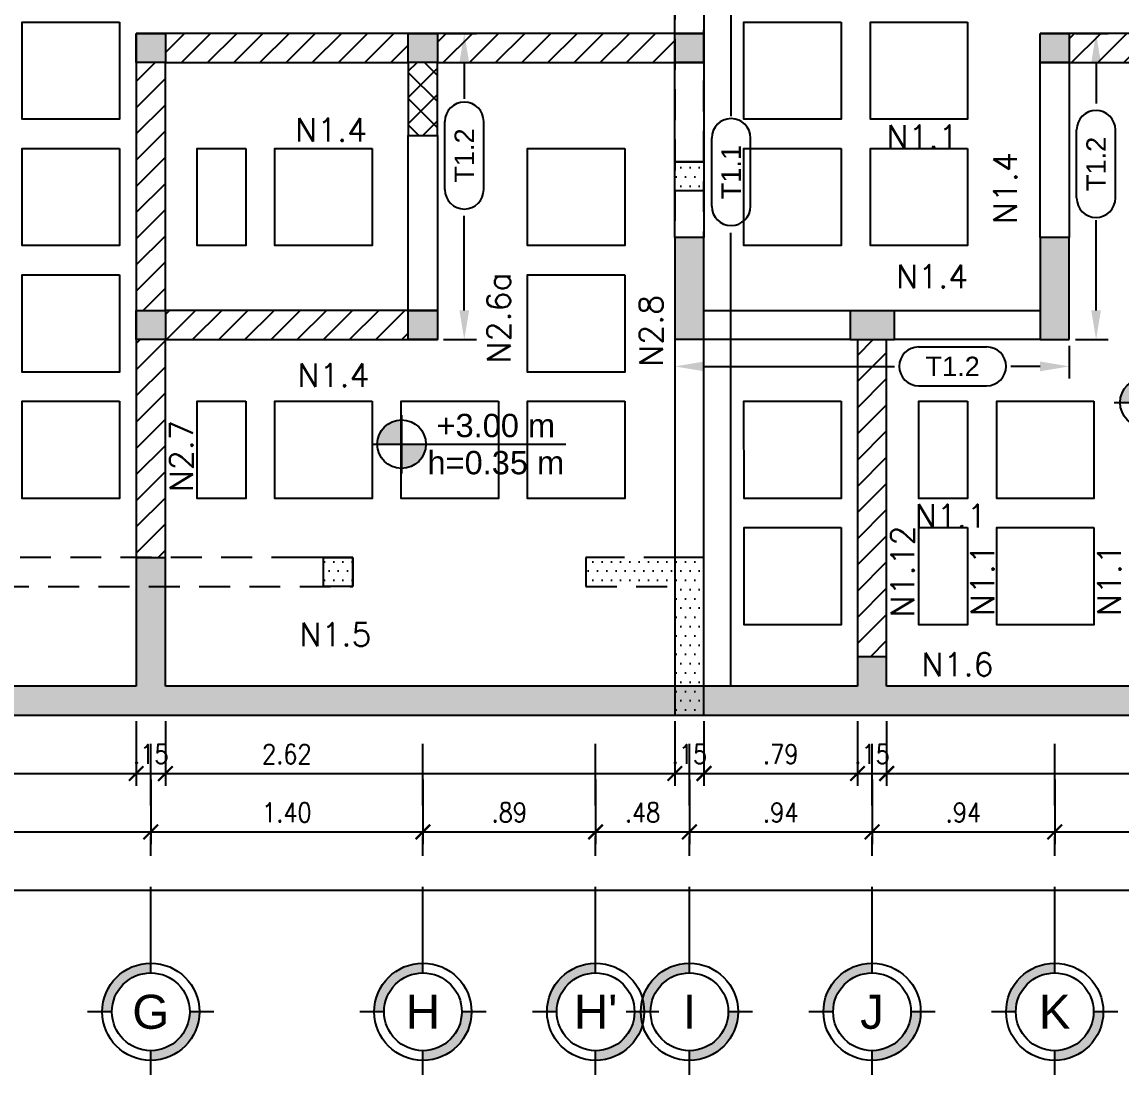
# Model space of a CAD drawing. Header units: millimetres. Extents: x -5.9 to 53.8, y -5.5 to 13.4.
# Drawn here: x 11.76 to 17.41, y -1.93 to 3.49 of the extents above; entities that cross this region are included whole.
import ezdxf
from ezdxf.enums import TextEntityAlignment as Align

# ---------------------------------------------------------------- set-up
doc = ezdxf.new("R2010")
doc.units = ezdxf.units.MM
doc.header["$LTSCALE"] = 0.05
doc.linetypes.add('DASHDOT2', pattern=[12.7, 6.35, -3.175, 0, -3.175])
doc.linetypes.add('HIDDEN2', pattern=[4.7625, 3.175, -1.5875])
for name, color, linetype in [('ACOTADO', 2, 'Continuous'), ('EJES', 1, 'DASHDOT2'), ('PLANTA ALTA$0$CONT_CORTE', 2, 'HIDDEN2'), ('PLANTA ALTA$0$PRETIL', 2, 'HIDDEN2'), ('PLANTA BAJA$0$ACHURADO', 1, 'Continuous'), ('PLANTA BAJA$0$CANT_VIS', 3, 'Continuous'), ('PLANTA BAJA$0$CONT_CORTE', 4, 'Continuous'), ('PLANTA BAJA$0$LOSA', 254, 'Continuous'), ('TXT_IND', 2, 'Continuous')]:
    doc.layers.add(name, color=color, linetype=linetype)
doc.styles.add('ACOTAMIENTOS', font='romans.shx', dxfattribs={"width": 0.85})
doc.styles.add('ARIAL', font='arial.ttf')
doc.styles.get("Standard").update_dxf_attribs({"font": 'romans.shx'})
doc.dimstyles.new('ACOTA_50', dxfattribs={"dimscale": 0.05, "dimtxt": 2, "dimasz": 1.5, "dimexe": 1.25, "dimexo": 0.625, "dimgap": 1, "dimtad": 1, "dimzin": 4, "dimdsep": 46, "dimtxsty": 'ACOTAMIENTOS', "dimblk1": 'ARCHTICK', "dimblk2": 'ARCHTICK', "dimsah": 1, "dimcen": 1.5, "dimclrd": 1, "dimclre": 1, "dimclrt": 256, "dimadec": 0, "dimazin": 0, "dimtfac": 1, "dimtofl": 0, "dimtmove": 2, "dimatfit": 3, "dimfxl": 0, "dimtolj": 1, "dimtzin": 0, "dimarcsym": 0})

# ---------------------------------------------------------------- blocks, each defined once
blk = doc.blocks.new('EJE')
at = {"layer": 'EJES', "linetype": 'Continuous'}
for points in [[(-0.25, 0), (-0.2, 0, -0.414214), (0, 0.2), (0, 0.25, 0.414214)], [(0.25, 0), (0.2, 0, -0.414214), (0, -0.2), (0, -0.25, 0.414214)]]:
    blk.add_hatch(color=256, dxfattribs=at).paths.add_polyline_path(points)
at = {"layer": 'EJES', "color": 1, "linetype": 'Continuous'}
for p, q in [((0, 0.2), (0, 0.325)), ((-0.2, 0), (-0.325, 0)), ((0.325, 0), (0.2, 0)), ((0, -0.325), (0, -0.2))]:
    blk.add_line(p, q, dxfattribs=at)
at = {"layer": 'EJES', "color": 3, "linetype": 'Continuous'}
for radius in [0.25, 0.2]:
    blk.add_circle((0, 0), radius, dxfattribs=at)
at = {"layer": 'EJES', "color": 4, "linetype": 'Continuous', "style": 'ARIAL'}
blk.add_attdef('EJE', text='', height=0.175, dxfattribs=at).set_placement((0, 0), align=Align.MIDDLE_CENTER)
blk = doc.blocks.new('_ARCHTICK')
at = {"color": 0, "linetype": 'ByBlock', "const_width": 0.15}
blk.add_lwpolyline([(-0.5, -0.5), (0.5, 0.5)], dxfattribs=at)
blk = doc.blocks.new('*D104')
at = {"layer": 'ACOTADO', "color": 1, "lineweight": -2}
for p, q in [((0.0425, -0.1062), (0.0425, -0.4375)), ((12.3429, -0.1063), (12.3429, -0.4375)), ((0.0425, -0.375), (12.3429, -0.375))]:
    blk.add_line(p, q, dxfattribs=at)
at = {"layer": 'DEFPOINTS', "color": 0}
for p in [(0.0425, -0.075), (12.3429, -0.075), (12.3429, -0.375)]:
    blk.add_point(p, dxfattribs=at)
at = {"layer": 'ACOTADO', "color": 1, "lineweight": -2, "xscale": 0.07500000000000001, "yscale": 0.07500000000000001, "zscale": 0.07500000000000001, "rotation": 180}
blk.add_blockref('_ARCHTICK', (0.0425, -0.375), dxfattribs=at)
at = {"layer": 'ACOTADO', "color": 1, "lineweight": -2, "xscale": 0.07500000000000001, "yscale": 0.07500000000000001, "zscale": 0.07500000000000001}
blk.add_blockref('_ARCHTICK', (12.3429, -0.375), dxfattribs=at)
at = {"layer": 'ACOTADO', "insert": (9.078, -0.275), "char_height": 0.1, "attachment_point": 5, "style": 'ACOTAMIENTOS'}
blk.add_mtext('\\A1;12.30', dxfattribs=at)
blk = doc.blocks.new('*D105')
at = {"layer": 'ACOTADO', "color": 1, "lineweight": -2}
for p, q in [((12.3429, -0.1063), (12.3429, -0.4375)), ((12.4929, -0.1062), (12.4929, -0.4375)), ((12.3429, -0.375), (12.4929, -0.375))]:
    blk.add_line(p, q, dxfattribs=at)
at = {"layer": 'DEFPOINTS', "color": 0}
for p in [(12.3429, -0.075), (12.4929, -0.075), (12.4929, -0.375)]:
    blk.add_point(p, dxfattribs=at)
at = {"layer": 'ACOTADO', "color": 1, "lineweight": -2, "xscale": 0.07500000000000001, "yscale": 0.07500000000000001, "zscale": 0.07500000000000001, "rotation": 180}
blk.add_blockref('_ARCHTICK', (12.3429, -0.375), dxfattribs=at)
at = {"layer": 'ACOTADO', "color": 1, "lineweight": -2, "xscale": 0.07500000000000001, "yscale": 0.07500000000000001, "zscale": 0.07500000000000001}
blk.add_blockref('_ARCHTICK', (12.4929, -0.375), dxfattribs=at)
at = {"layer": 'ACOTADO', "insert": (12.4179, -0.275), "char_height": 0.1, "attachment_point": 5, "style": 'ACOTAMIENTOS'}
blk.add_mtext('\\A1;.15', dxfattribs=at)
blk = doc.blocks.new('*D106')
at = {"layer": 'ACOTADO', "color": 1, "lineweight": -2}
for p, q in [((12.4929, -0.1062), (12.4929, -0.4375)), ((15.1141, -0.1062), (15.1141, -0.4375)), ((12.4929, -0.375), (15.1141, -0.375))]:
    blk.add_line(p, q, dxfattribs=at)
at = {"layer": 'DEFPOINTS', "color": 0}
for p in [(12.4929, -0.075), (15.1141, -0.075), (15.1141, -0.375)]:
    blk.add_point(p, dxfattribs=at)
at = {"layer": 'ACOTADO', "color": 1, "lineweight": -2, "xscale": 0.07500000000000001, "yscale": 0.07500000000000001, "zscale": 0.07500000000000001, "rotation": 180}
blk.add_blockref('_ARCHTICK', (12.4929, -0.375), dxfattribs=at)
at = {"layer": 'ACOTADO', "color": 1, "lineweight": -2, "xscale": 0.07500000000000001, "yscale": 0.07500000000000001, "zscale": 0.07500000000000001}
blk.add_blockref('_ARCHTICK', (15.1141, -0.375), dxfattribs=at)
at = {"layer": 'ACOTADO', "insert": (13.1179, -0.275), "char_height": 0.1, "attachment_point": 5, "style": 'ACOTAMIENTOS'}
blk.add_mtext('\\A1;2.62', dxfattribs=at)
blk = doc.blocks.new('*D107')
at = {"layer": 'ACOTADO', "color": 1, "lineweight": -2}
for p, q in [((15.1141, -0.1062), (15.1141, -0.4375)), ((15.2641, -0.1062), (15.2641, -0.4375)), ((15.1141, -0.375), (15.2641, -0.375))]:
    blk.add_line(p, q, dxfattribs=at)
at = {"layer": 'DEFPOINTS', "color": 0}
for p in [(15.1141, -0.075), (15.2641, -0.075), (15.2641, -0.375)]:
    blk.add_point(p, dxfattribs=at)
at = {"layer": 'ACOTADO', "color": 1, "lineweight": -2, "xscale": 0.07500000000000001, "yscale": 0.07500000000000001, "zscale": 0.07500000000000001, "rotation": 180}
blk.add_blockref('_ARCHTICK', (15.1141, -0.375), dxfattribs=at)
at = {"layer": 'ACOTADO', "color": 1, "lineweight": -2, "xscale": 0.07500000000000001, "yscale": 0.07500000000000001, "zscale": 0.07500000000000001}
blk.add_blockref('_ARCHTICK', (15.2641, -0.375), dxfattribs=at)
at = {"layer": 'ACOTADO', "insert": (15.1891, -0.275), "char_height": 0.1, "attachment_point": 5, "style": 'ACOTAMIENTOS'}
blk.add_mtext('\\A1;.15', dxfattribs=at)
blk = doc.blocks.new('*D108')
at = {"layer": 'ACOTADO', "color": 1, "lineweight": -2}
for p, q in [((15.2641, -0.1062), (15.2641, -0.4375)), ((16.0538, -0.1063), (16.0538, -0.4375)), ((15.2641, -0.375), (16.0538, -0.375))]:
    blk.add_line(p, q, dxfattribs=at)
at = {"layer": 'DEFPOINTS', "color": 0}
for p in [(15.2641, -0.075), (16.0538, -0.075), (16.0538, -0.375)]:
    blk.add_point(p, dxfattribs=at)
at = {"layer": 'ACOTADO', "color": 1, "lineweight": -2, "xscale": 0.07500000000000001, "yscale": 0.07500000000000001, "zscale": 0.07500000000000001, "rotation": 180}
blk.add_blockref('_ARCHTICK', (15.2641, -0.375), dxfattribs=at)
at = {"layer": 'ACOTADO', "color": 1, "lineweight": -2, "xscale": 0.07500000000000001, "yscale": 0.07500000000000001, "zscale": 0.07500000000000001}
blk.add_blockref('_ARCHTICK', (16.0538, -0.375), dxfattribs=at)
at = {"layer": 'ACOTADO', "insert": (15.6589, -0.275), "char_height": 0.1, "attachment_point": 5, "style": 'ACOTAMIENTOS'}
blk.add_mtext('\\A1;.79', dxfattribs=at)
blk = doc.blocks.new('*D109')
at = {"layer": 'ACOTADO', "color": 1, "lineweight": -2}
for p, q in [((16.0538, -0.1063), (16.0538, -0.4375)), ((16.2038, -0.1063), (16.2038, -0.4375)), ((16.0538, -0.375), (16.2038, -0.375))]:
    blk.add_line(p, q, dxfattribs=at)
at = {"layer": 'DEFPOINTS', "color": 0}
for p in [(16.0538, -0.075), (16.2038, -0.075), (16.2038, -0.375)]:
    blk.add_point(p, dxfattribs=at)
at = {"layer": 'ACOTADO', "color": 1, "lineweight": -2, "xscale": 0.07500000000000001, "yscale": 0.07500000000000001, "zscale": 0.07500000000000001, "rotation": 180}
blk.add_blockref('_ARCHTICK', (16.0538, -0.375), dxfattribs=at)
at = {"layer": 'ACOTADO', "color": 1, "lineweight": -2, "xscale": 0.07500000000000001, "yscale": 0.07500000000000001, "zscale": 0.07500000000000001}
blk.add_blockref('_ARCHTICK', (16.2038, -0.375), dxfattribs=at)
at = {"layer": 'ACOTADO', "insert": (16.1288, -0.275), "char_height": 0.1, "attachment_point": 5, "style": 'ACOTAMIENTOS'}
blk.add_mtext('\\A1;.15', dxfattribs=at)
blk = doc.blocks.new('*D110')
at = {"layer": 'ACOTADO', "color": 1, "lineweight": -2}
for p, q in [((16.2038, -0.1063), (16.2038, -0.4375)), ((19.9077, -0.1063), (19.9077, -0.4375)), ((16.2038, -0.375), (19.9077, -0.375))]:
    blk.add_line(p, q, dxfattribs=at)
at = {"layer": 'DEFPOINTS', "color": 0}
for p in [(16.2038, -0.075), (19.9077, -0.075), (19.9077, -0.375)]:
    blk.add_point(p, dxfattribs=at)
at = {"layer": 'ACOTADO', "color": 1, "lineweight": -2, "xscale": 0.07500000000000001, "yscale": 0.07500000000000001, "zscale": 0.07500000000000001, "rotation": 180}
blk.add_blockref('_ARCHTICK', (16.2038, -0.375), dxfattribs=at)
at = {"layer": 'ACOTADO', "color": 1, "lineweight": -2, "xscale": 0.07500000000000001, "yscale": 0.07500000000000001, "zscale": 0.07500000000000001}
blk.add_blockref('_ARCHTICK', (19.9077, -0.375), dxfattribs=at)
at = {"layer": 'ACOTADO', "insert": (17.8256, -0.275), "char_height": 0.1, "attachment_point": 5, "style": 'ACOTAMIENTOS'}
blk.add_mtext('\\A1;3.70', dxfattribs=at)
blk = doc.blocks.new('*D291')
at = {"layer": 'ACOTADO', "color": 1, "lineweight": -2}
for p, q in [((5.7381, -0.4063), (5.7381, -0.7375)), ((12.4179, -0.4063), (12.4179, -0.7375)), ((5.7381, -0.675), (12.4179, -0.675))]:
    blk.add_line(p, q, dxfattribs=at)
at = {"layer": 'DEFPOINTS', "color": 0}
for p in [(5.7381, -0.375), (12.4179, -0.375), (12.4179, -0.675)]:
    blk.add_point(p, dxfattribs=at)
at = {"layer": 'ACOTADO', "color": 1, "lineweight": -2, "xscale": 0.07500000000000001, "yscale": 0.07500000000000001, "zscale": 0.07500000000000001, "rotation": 180}
blk.add_blockref('_ARCHTICK', (5.7381, -0.675), dxfattribs=at)
at = {"layer": 'ACOTADO', "color": 1, "lineweight": -2, "xscale": 0.07500000000000001, "yscale": 0.07500000000000001, "zscale": 0.07500000000000001}
blk.add_blockref('_ARCHTICK', (12.4179, -0.675), dxfattribs=at)
at = {"layer": 'ACOTADO', "insert": (9.078, -0.575), "char_height": 0.1, "attachment_point": 5, "style": 'ACOTAMIENTOS'}
blk.add_mtext('\\A1;6.68', dxfattribs=at)
blk = doc.blocks.new('*D292')
at = {"layer": 'ACOTADO', "color": 1, "lineweight": -2}
for p, q in [((12.4179, -0.4063), (12.4179, -0.7375)), ((13.8179, -0.4063), (13.8179, -0.7375)), ((12.4179, -0.675), (13.8179, -0.675))]:
    blk.add_line(p, q, dxfattribs=at)
at = {"layer": 'DEFPOINTS', "color": 0}
for p in [(12.4179, -0.375), (13.8179, -0.375), (13.8179, -0.675)]:
    blk.add_point(p, dxfattribs=at)
at = {"layer": 'ACOTADO', "color": 1, "lineweight": -2, "xscale": 0.07500000000000001, "yscale": 0.07500000000000001, "zscale": 0.07500000000000001, "rotation": 180}
blk.add_blockref('_ARCHTICK', (12.4179, -0.675), dxfattribs=at)
at = {"layer": 'ACOTADO', "color": 1, "lineweight": -2, "xscale": 0.07500000000000001, "yscale": 0.07500000000000001, "zscale": 0.07500000000000001}
blk.add_blockref('_ARCHTICK', (13.8179, -0.675), dxfattribs=at)
at = {"layer": 'ACOTADO', "insert": (13.1179, -0.575), "char_height": 0.1, "attachment_point": 5, "style": 'ACOTAMIENTOS'}
blk.add_mtext('\\A1;1.40', dxfattribs=at)
blk = doc.blocks.new('*D293')
at = {"layer": 'ACOTADO', "color": 1, "lineweight": -2}
for p, q in [((13.8179, -0.4063), (13.8179, -0.7375)), ((14.7065, -0.4063), (14.7065, -0.7375)), ((13.8179, -0.675), (14.7065, -0.675))]:
    blk.add_line(p, q, dxfattribs=at)
at = {"layer": 'DEFPOINTS', "color": 0}
for p in [(13.8179, -0.375), (14.7065, -0.375), (14.7065, -0.675)]:
    blk.add_point(p, dxfattribs=at)
at = {"layer": 'ACOTADO', "color": 1, "lineweight": -2, "xscale": 0.07500000000000001, "yscale": 0.07500000000000001, "zscale": 0.07500000000000001, "rotation": 180}
blk.add_blockref('_ARCHTICK', (13.8179, -0.675), dxfattribs=at)
at = {"layer": 'ACOTADO', "color": 1, "lineweight": -2, "xscale": 0.07500000000000001, "yscale": 0.07500000000000001, "zscale": 0.07500000000000001}
blk.add_blockref('_ARCHTICK', (14.7065, -0.675), dxfattribs=at)
at = {"layer": 'ACOTADO', "insert": (14.2622, -0.575), "char_height": 0.1, "attachment_point": 5, "style": 'ACOTAMIENTOS'}
blk.add_mtext('\\A1;.89', dxfattribs=at)
blk = doc.blocks.new('*D294')
at = {"layer": 'ACOTADO', "color": 1, "lineweight": -2}
for p, q in [((14.7065, -0.4063), (14.7065, -0.7375)), ((15.1891, -0.4063), (15.1891, -0.7375)), ((14.7065, -0.675), (15.1891, -0.675))]:
    blk.add_line(p, q, dxfattribs=at)
at = {"layer": 'DEFPOINTS', "color": 0}
for p in [(14.7065, -0.375), (15.1891, -0.375), (15.1891, -0.675)]:
    blk.add_point(p, dxfattribs=at)
at = {"layer": 'ACOTADO', "color": 1, "lineweight": -2, "xscale": 0.07500000000000001, "yscale": 0.07500000000000001, "zscale": 0.07500000000000001, "rotation": 180}
blk.add_blockref('_ARCHTICK', (14.7065, -0.675), dxfattribs=at)
at = {"layer": 'ACOTADO', "color": 1, "lineweight": -2, "xscale": 0.07500000000000001, "yscale": 0.07500000000000001, "zscale": 0.07500000000000001}
blk.add_blockref('_ARCHTICK', (15.1891, -0.675), dxfattribs=at)
at = {"layer": 'ACOTADO', "insert": (14.9478, -0.575), "char_height": 0.1, "attachment_point": 5, "style": 'ACOTAMIENTOS'}
blk.add_mtext('\\A1;.48', dxfattribs=at)
blk = doc.blocks.new('*D142')
at = {"layer": 'ACOTADO', "color": 1, "lineweight": -2}
for p, q in [((15.1891, -0.4063), (15.1891, -0.7375)), ((16.1288, -0.4063), (16.1288, -0.7375)), ((15.1891, -0.675), (16.1288, -0.675))]:
    blk.add_line(p, q, dxfattribs=at)
at = {"layer": 'DEFPOINTS', "color": 0}
for p in [(15.1891, -0.375), (16.1288, -0.375), (16.1288, -0.675)]:
    blk.add_point(p, dxfattribs=at)
at = {"layer": 'ACOTADO', "color": 1, "lineweight": -2, "xscale": 0.07500000000000001, "yscale": 0.07500000000000001, "zscale": 0.07500000000000001, "rotation": 180}
blk.add_blockref('_ARCHTICK', (15.1891, -0.675), dxfattribs=at)
at = {"layer": 'ACOTADO', "color": 1, "lineweight": -2, "xscale": 0.07500000000000001, "yscale": 0.07500000000000001, "zscale": 0.07500000000000001}
blk.add_blockref('_ARCHTICK', (16.1288, -0.675), dxfattribs=at)
at = {"layer": 'ACOTADO', "insert": (15.6589, -0.575), "char_height": 0.1, "attachment_point": 5, "style": 'ACOTAMIENTOS'}
blk.add_mtext('\\A1;.94', dxfattribs=at)
blk = doc.blocks.new('*D295')
at = {"layer": 'ACOTADO', "color": 1, "lineweight": -2}
for p, q in [((16.1288, -0.4063), (16.1288, -0.7375)), ((17.0684, -0.4063), (17.0684, -0.7375)), ((16.1288, -0.675), (17.0684, -0.675))]:
    blk.add_line(p, q, dxfattribs=at)
at = {"layer": 'DEFPOINTS', "color": 0}
for p in [(16.1288, -0.375), (17.0684, -0.375), (17.0684, -0.675)]:
    blk.add_point(p, dxfattribs=at)
at = {"layer": 'ACOTADO', "color": 1, "lineweight": -2, "xscale": 0.07500000000000001, "yscale": 0.07500000000000001, "zscale": 0.07500000000000001, "rotation": 180}
blk.add_blockref('_ARCHTICK', (16.1288, -0.675), dxfattribs=at)
at = {"layer": 'ACOTADO', "color": 1, "lineweight": -2, "xscale": 0.07500000000000001, "yscale": 0.07500000000000001, "zscale": 0.07500000000000001}
blk.add_blockref('_ARCHTICK', (17.0684, -0.675), dxfattribs=at)
at = {"layer": 'ACOTADO', "insert": (16.5986, -0.575), "char_height": 0.1, "attachment_point": 5, "style": 'ACOTAMIENTOS'}
blk.add_mtext('\\A1;.94', dxfattribs=at)
blk = doc.blocks.new('*D296')
at = {"layer": 'ACOTADO', "color": 1, "lineweight": -2}
for p, q in [((17.0684, -0.4063), (17.0684, -0.7375)), ((18.5827, -0.4063), (18.5827, -0.7375)), ((17.0684, -0.675), (18.5827, -0.675))]:
    blk.add_line(p, q, dxfattribs=at)
at = {"layer": 'DEFPOINTS', "color": 0}
for p in [(17.0684, -0.375), (18.5827, -0.375), (18.5827, -0.675)]:
    blk.add_point(p, dxfattribs=at)
at = {"layer": 'ACOTADO', "color": 1, "lineweight": -2, "xscale": 0.07500000000000001, "yscale": 0.07500000000000001, "zscale": 0.07500000000000001, "rotation": 180}
blk.add_blockref('_ARCHTICK', (17.0684, -0.675), dxfattribs=at)
at = {"layer": 'ACOTADO', "color": 1, "lineweight": -2, "xscale": 0.07500000000000001, "yscale": 0.07500000000000001, "zscale": 0.07500000000000001}
blk.add_blockref('_ARCHTICK', (18.5827, -0.675), dxfattribs=at)
at = {"layer": 'ACOTADO', "insert": (17.8256, -0.575), "char_height": 0.1, "attachment_point": 5, "style": 'ACOTAMIENTOS'}
blk.add_mtext('\\A1;1.51', dxfattribs=at)
blk = doc.blocks.new('*D93')
at = {"layer": 'ACOTADO', "color": 1, "lineweight": -2}
for p, q in [((-2.3007, -0.7063), (-2.3007, -1.0375)), ((25.7377, -0.7063), (25.7377, -1.0375)), ((-2.3007, -0.975), (25.7377, -0.975))]:
    blk.add_line(p, q, dxfattribs=at)
at = {"layer": 'DEFPOINTS', "color": 0}
for p in [(-2.3007, -0.675), (25.7377, -0.675), (25.7377, -0.975)]:
    blk.add_point(p, dxfattribs=at)
at = {"layer": 'ACOTADO', "color": 1, "lineweight": -2, "xscale": 0.07500000000000001, "yscale": 0.07500000000000001, "zscale": 0.07500000000000001, "rotation": 180}
blk.add_blockref('_ARCHTICK', (-2.3007, -0.975), dxfattribs=at)
at = {"layer": 'ACOTADO', "color": 1, "lineweight": -2, "xscale": 0.07500000000000001, "yscale": 0.07500000000000001, "zscale": 0.07500000000000001}
blk.add_blockref('_ARCHTICK', (25.7377, -0.975), dxfattribs=at)
at = {"layer": 'ACOTADO', "insert": (9.078, -0.875), "char_height": 0.1, "attachment_point": 5, "style": 'ACOTAMIENTOS'}
blk.add_mtext('\\A1;28.04', dxfattribs=at)
blk = doc.blocks.new('NIVEL-PLANTA')
at = {"layer": 'TXT_IND'}
for points in [[(-0.47, 0), (-0.345, 0), (-0.345, 0.125, 0.414214)], [(-0.345, -0.125, 0.414214), (-0.22, 0), (-0.345, 0)]]:
    blk.add_hatch(color=1, dxfattribs=at).paths.add_polyline_path(points)
for p, q in [((-0.345, 0.15), (-0.345, -0.15)), ((-0.5, 0), (0.5, 0)), ((-0.22, 0), (0.5, 0))]:
    blk.add_line(p, q, dxfattribs=at)
at = {"layer": 'TXT_IND', "color": 3}
blk.add_circle((-0.345, 0), 0.125, dxfattribs=at)
at = {"layer": 'TXT_IND', "style": 'ARIAL'}
blk.add_attdef('NIVEL', text='', height=0.12, dxfattribs=at).set_placement((0.14, 0), align=Align.BOTTOM_CENTER)
at = {"layer": 'TXT_IND', "style": 'ARIAL', "width": 0.95}
blk.add_attdef('PERALTE', text='', height=0.12, dxfattribs=at).set_placement((0.14, -0.1911), align=Align.BOTTOM_CENTER)
blk = doc.blocks.new('*D44')
at = {"layer": 'DEFPOINTS', "color": 0, "linetype": 'Continuous'}
for p in [(15.1141, 1.8564), (17.1434, 1.8564), (17.1434, 1.7185)]:
    blk.add_point(p, dxfattribs=at)
at = {"layer": 'TXT_IND', "color": 1, "linetype": 'Continuous', "lineweight": -2}
for p, q in [((15.1141, 1.8251), (15.1141, 1.656)), ((17.1434, 1.8251), (17.1434, 1.656)), ((15.2641, 1.7185), (16.2434, 1.7185)), ((16.9934, 1.7185), (16.8434, 1.7185))]:
    blk.add_line(p, q, dxfattribs=at)
at = {"layer": 'TXT_IND', "color": 1, "linetype": 'Continuous'}
for points in [[(15.2641, 1.7435), (15.2641, 1.6935), (15.1141, 1.7185)], [(16.9934, 1.7435), (16.9934, 1.6935), (17.1434, 1.7185)]]:
    blk.add_solid(points, dxfattribs=at)
at = {"layer": 'TXT_IND', "linetype": 'Continuous', "insert": (16.5434, 1.7185), "char_height": 0.1, "attachment_point": 5}
blk.add_mtext('\\A1;     ', dxfattribs=at)
blk = doc.blocks.new('ETIQUETA')
at = {"layer": 'TXT_IND', "color": 3}
for p, q in [((-0.175, 0.2), (0.175, 0.2)), ((-0.175, 0), (0.175, 0))]:
    blk.add_line(p, q, dxfattribs=at)
for centre, start, end in [((-0.175, 0.1), 90, 270), ((0.175, 0.1), 270, 90)]:
    blk.add_arc(centre, 0.1, start, end, dxfattribs=at)
at = {"layer": 'TXT_IND', "color": 4, "style": 'ARIAL'}
blk.add_attdef('TEXTO', text='', height=0.1, dxfattribs=at).set_placement((0, 0.1), align=Align.MIDDLE_CENTER)
blk = doc.blocks.new('*D48')
at = {"layer": 'DEFPOINTS', "color": 0, "linetype": 'Continuous'}
for p in [(17.1434, 3.4308), (17.2813, 3.4308), (17.1434, 1.8564)]:
    blk.add_point(p, dxfattribs=at)
at = {"layer": 'TXT_IND', "color": 1, "linetype": 'Continuous', "lineweight": -2}
for p, q in [((17.1747, 3.4308), (17.3438, 3.4308)), ((17.2813, 3.2808), (17.2813, 3.071)), ((17.2813, 2.0064), (17.2813, 2.471)), ((17.1747, 1.8564), (17.3438, 1.8564))]:
    blk.add_line(p, q, dxfattribs=at)
at = {"layer": 'TXT_IND', "color": 1, "linetype": 'Continuous'}
for points in [[(17.2563, 3.2808), (17.3063, 3.2808), (17.2813, 3.4308)], [(17.2563, 2.0064), (17.3063, 2.0064), (17.2813, 1.8564)]]:
    blk.add_solid(points, dxfattribs=at)
at = {"layer": 'TXT_IND', "linetype": 'Continuous', "insert": (17.2813, 2.771), "char_height": 0.1, "attachment_point": 5, "rotation": 90}
blk.add_mtext('\\A1;     ', dxfattribs=at)
blk = doc.blocks.new('*D49')
at = {"layer": 'DEFPOINTS', "color": 0, "linetype": 'Continuous'}
for p in [(13.8929, 3.4308), (14.0308, 3.4308), (13.8929, 1.8564)]:
    blk.add_point(p, dxfattribs=at)
at = {"layer": 'TXT_IND', "color": 1, "linetype": 'Continuous', "lineweight": -2}
for p, q in [((13.9242, 3.4308), (14.0933, 3.4308)), ((14.0308, 3.2808), (14.0308, 3.0935)), ((14.0308, 2.0064), (14.0308, 2.4935)), ((13.9242, 1.8564), (14.0933, 1.8564))]:
    blk.add_line(p, q, dxfattribs=at)
at = {"layer": 'TXT_IND', "color": 1, "linetype": 'Continuous'}
for points in [[(14.0058, 3.2808), (14.0558, 3.2808), (14.0308, 3.4308)], [(14.0058, 2.0064), (14.0558, 2.0064), (14.0308, 1.8564)]]:
    blk.add_solid(points, dxfattribs=at)
at = {"layer": 'TXT_IND', "linetype": 'Continuous', "insert": (14.0308, 2.7935), "char_height": 0.1, "attachment_point": 5, "rotation": 90}
blk.add_mtext('\\A1;     ', dxfattribs=at)
blk = doc.blocks.new('*D50')
at = {"layer": 'DEFPOINTS', "color": 0, "linetype": 'Continuous'}
for p in [(15.2966, 5.3224), (15.402, 5.3224), (15.2641, -0.075)]:
    blk.add_point(p, dxfattribs=at)
at = {"layer": 'TXT_IND', "color": 1, "linetype": 'Continuous', "lineweight": -2}
for p, q in [((15.3278, 5.3224), (15.4645, 5.3224)), ((15.402, 5.1724), (15.402, 3.0046)), ((15.402, 0.075), (15.402, 2.4046)), ((15.2953, -0.075), (15.4645, -0.075))]:
    blk.add_line(p, q, dxfattribs=at)
at = {"layer": 'TXT_IND', "color": 1, "linetype": 'Continuous'}
for points in [[(15.377, 5.1724), (15.427, 5.1724), (15.402, 5.3224)], [(15.377, 0.075), (15.427, 0.075), (15.402, -0.075)]]:
    blk.add_solid(points, dxfattribs=at)
at = {"layer": 'TXT_IND', "linetype": 'Continuous', "insert": (15.402, 2.7046), "char_height": 0.1, "attachment_point": 5, "rotation": 90}
blk.add_mtext('\\A1;     ', dxfattribs=at)

msp = doc.modelspace()

# ---------------------------------------------------------------- hatches: boundary and pattern name
at = {"layer": 'PLANTA ALTA$0$PRETIL'}
h = msp.add_hatch(dxfattribs=at)
h.set_pattern_fill('DOTS', color=256, scale=0.03)
h.set_pattern_definition([(0, (-3e-10, -3.736513), (0.0238125, 0.047625), [0, -0.047625])])
h.paths.add_polyline_path([(15.2641, 2.771), (15.1141, 2.771), (15.1141, 2.621), (15.2641, 2.621)])
h = msp.add_hatch(dxfattribs=at)
h.set_pattern_fill('DOTS', color=256, scale=0.03)
h.paths.add_polyline_path([(13.4566, 0.736), (13.3066, 0.736), (13.3066, 0.586), (13.4566, 0.586)])
h = msp.add_hatch(dxfattribs=at)
h.set_pattern_fill('DOTS', color=256, scale=0.03)
h.paths.add_polyline_path([(15.2641, 0.736), (15.1141, 0.736), (14.6566, 0.736), (14.6566, 0.586), (15.1141, 0.586), (15.1141, -0.075), (15.2641, -0.075)])
at = {"layer": 'PLANTA BAJA$0$ACHURADO'}
h = msp.add_hatch(color=252, dxfattribs=at)
h.dxf.hatch_style = 1
h.paths.add_polyline_path([(24.9803, 7.3819), (24.9494, 7.4044), (24.8458, 7.3935), (25.4848, 1.3137), (25.4893, 1.3099), (25.4853, 1.3095), (25.615, 0.075), (24.4555, 0.075), (23.3221, 0.075), (23.3047, 0.2399), (23.1556, 0.2242), (23.1712, 0.075), (20.0577, 0.075), (20.0577, 0.225), (19.9077, 0.225), (19.9077, 0.075), (16.2038, 0.075), (16.2038, 0.225), (16.0538, 0.225), (16.0538, 0.075), (12.4929, 0.075), (12.4929, 0.736), (12.3429, 0.736), (12.3429, 0.075), (0.0425, 0.075), (0.0425, 0.736), (-0.1075, 0.736), (-0.1075, -0.075), (25.6746, -0.075), (25.7631, -0.0657)])
h = msp.add_hatch(color=252, dxfattribs=at)
h.dxf.hatch_style = 1
h.paths.add_polyline_path([(12.4929, 3.4308), (12.3429, 3.4308), (12.3429, 3.2808), (12.4929, 3.2808)])
h = msp.add_hatch(dxfattribs=at)
h.set_pattern_fill('ANSI31', color=256, scale=0.03)
h.paths.add_polyline_path([(13.7429, 3.4308), (12.4929, 3.4308), (12.4929, 3.2808), (13.7429, 3.2808)])
h = msp.add_hatch(color=252, dxfattribs=at)
h.dxf.hatch_style = 1
h.paths.add_polyline_path([(13.8929, 3.4308), (13.7429, 3.4308), (13.7429, 3.2808), (13.8929, 3.2808)])
h = msp.add_hatch(dxfattribs=at)
h.set_pattern_fill('ANSI31', color=256, scale=0.03)
h.paths.add_polyline_path([(15.1141, 3.4308), (13.8929, 3.4308), (13.8929, 3.2808), (15.1141, 3.2808)])
h = msp.add_hatch(color=252, dxfattribs=at)
h.dxf.hatch_style = 1
h.paths.add_polyline_path([(15.2641, 3.4308), (15.1141, 3.4308), (15.1141, 3.2808), (15.2641, 3.2808)])
h = msp.add_hatch(color=252, dxfattribs=at)
h.dxf.hatch_style = 1
h.paths.add_polyline_path([(17.1434, 3.4308), (16.9934, 3.4308), (16.9934, 3.2808), (17.1434, 3.2808)])
h = msp.add_hatch(dxfattribs=at)
h.set_pattern_fill('ANSI31', color=256, scale=0.03)
h.paths.add_polyline_path([(18.5077, 3.4308), (17.1434, 3.4308), (17.1434, 3.2808), (18.5077, 3.2808)])
h = msp.add_hatch(dxfattribs=at)
h.set_pattern_fill('ANSI31', color=256, scale=0.03)
h.paths.add_polyline_path([(12.4929, 3.2808), (12.3429, 3.2808), (12.3429, 2.0064), (12.4929, 2.0064)])
h = msp.add_hatch(dxfattribs=at)
h.set_pattern_fill('ANSI37', color=256, scale=0.03)
h.paths.add_polyline_path([(13.8929, 3.2808), (13.7429, 3.2808), (13.7429, 2.9064), (13.8929, 2.9064)])
h = msp.add_hatch(color=252, dxfattribs=at)
h.dxf.hatch_style = 1
h.paths.add_polyline_path([(15.2641, 2.3808), (15.1141, 2.3808), (15.1141, 1.8564), (15.2641, 1.8564)])
h = msp.add_hatch(color=252, dxfattribs=at)
h.dxf.hatch_style = 1
h.paths.add_polyline_path([(17.1434, 2.3808), (16.9934, 2.3808), (16.9934, 1.8564), (17.1434, 1.8564)])
h = msp.add_hatch(color=252, dxfattribs=at)
h.dxf.hatch_style = 1
h.paths.add_polyline_path([(12.4929, 2.0064), (12.3429, 2.0064), (12.3429, 1.8564), (12.4929, 1.8564)])
h = msp.add_hatch(dxfattribs=at)
h.set_pattern_fill('ANSI31', color=256, scale=0.03)
h.paths.add_polyline_path([(13.7429, 2.0064), (12.4929, 2.0064), (12.4929, 1.8564), (13.7429, 1.8564)])
h = msp.add_hatch(color=252, dxfattribs=at)
h.dxf.hatch_style = 1
h.paths.add_polyline_path([(13.8929, 2.0064), (13.7429, 2.0064), (13.7429, 1.8564), (13.8929, 1.8564)])
h = msp.add_hatch(color=252, dxfattribs=at)
h.dxf.hatch_style = 1
h.paths.add_polyline_path([(16.2434, 2.0064), (16.0163, 2.0064), (16.0163, 1.8564), (16.2038, 1.8564), (16.2434, 1.8564)])
h = msp.add_hatch(dxfattribs=at)
h.set_pattern_fill('ANSI31', color=256, scale=0.03)
h.paths.add_polyline_path([(12.4929, 1.8564), (12.3429, 1.8564), (12.3429, 0.736), (12.4929, 0.736)])
h = msp.add_hatch(dxfattribs=at)
h.set_pattern_fill('ANSI31', color=256, scale=0.03)
h.paths.add_polyline_path([(16.2038, 1.8564), (16.0538, 1.8564), (16.0538, 0.225), (16.2038, 0.225)])

# ---------------------------------------------------------------- linework, layer by layer
at = {"layer": 'EJES'}
for p, q in [((12.4179, -1.275), (12.4179, -0.075)), ((13.8179, -1.275), (13.8179, -0.075)), ((14.7065, -1.275), (14.7065, -0.075)), ((15.1891, -1.275), (15.1891, -0.075)), ((16.1288, -1.275), (16.1288, -0.075)), ((17.0684, -1.275), (17.0684, -0.075))]:
    msp.add_line(p, q, dxfattribs=at)
at = {"layer": 'PLANTA ALTA$0$CONT_CORTE'}
for p, q in [((15.1141, 6.5075), (15.1141, 0.736)), ((15.2641, -0.075), (15.2641, 6.5075)), ((15.2641, 2.771), (15.1141, 2.771)), ((15.2641, 2.771), (15.1141, 2.771)), ((13.4566, 0.736), (5.6806, 0.736)), ((13.3472, 0.736), (13.1972, 0.736)), ((13.4566, 0.586), (13.4566, 0.736)), ((15.1141, 0.736), (14.6566, 0.736)), ((14.6566, 0.736), (14.6566, 0.586)), ((14.8066, 0.736), (14.6566, 0.736)), ((15.2641, 0.736), (15.1141, 0.736)), ((5.6806, 0.586), (13.4566, 0.586)), ((14.6566, 0.586), (15.1141, 0.586)), ((15.1141, 0.586), (15.1141, -0.075)), ((15.1141, -0.075), (15.2641, -0.075))]:
    msp.add_line(p, q, dxfattribs=at)
for points in [[(15.1141, 2.771), (15.2641, 2.771), (15.2641, 2.621), (15.1141, 2.621)], [(13.3066, 0.736), (13.4566, 0.736), (13.4566, 0.586), (13.3066, 0.586)]]:
    msp.add_lwpolyline(points, close=True, dxfattribs=at)
at = {"layer": 'PLANTA ALTA$0$PRETIL'}
for p, q in [((-2.1507, -0.075), (15.1141, -0.075)), ((15.2641, -0.075), (25.6746, -0.075))]:
    msp.add_line(p, q, dxfattribs=at)
at = {"layer": 'PLANTA BAJA$0$CANT_VIS', "color": 1}
for p, q in [((15.1141, 3.4308), (15.1141, 4.3058)), ((15.2641, 4.3058), (15.2641, 3.4308)), ((15.1141, 2.3808), (15.1141, 3.2808)), ((15.2641, 3.2808), (15.2641, 2.3808)), ((15.1141, 1.8564), (15.1141, 0.075)), ((15.2641, 0.075), (15.2641, 1.8564))]:
    msp.add_line(p, q, dxfattribs=at)
at = {"layer": 'PLANTA BAJA$0$CANT_VIS'}
for p, q in [((16.9934, 2.3808), (16.9934, 3.2808)), ((17.1434, 3.2808), (17.1434, 2.3808)), ((13.7429, 2.0064), (13.7429, 2.9064)), ((13.8929, 2.9064), (13.8929, 2.0064)), ((15.2641, 2.0064), (16.0163, 2.0064)), ((16.2434, 2.0064), (16.9934, 2.0064)), ((16.0163, 1.8564), (15.2641, 1.8564)), ((16.9934, 1.8564), (16.2434, 1.8564))]:
    msp.add_line(p, q, dxfattribs=at)
at = {"layer": 'PLANTA BAJA$0$CONT_CORTE'}
for p, q in [((12.3429, 3.4308), (12.3429, 0.075)), ((12.4929, 3.4308), (12.3429, 3.4308)), ((15.2641, 3.4308), (12.4929, 3.4308)), ((15.2641, 3.4308), (15.2641, 3.2808)), ((20.0577, 3.4308), (16.9934, 3.4308)), ((16.9934, 3.2808), (16.9934, 3.4308)), ((12.4929, 2.0064), (12.4929, 3.2808)), ((12.4929, 3.2808), (13.7429, 3.2808)), ((13.7429, 3.2808), (13.7429, 2.9064)), ((13.8929, 2.9064), (13.8929, 3.2808)), ((13.8929, 3.2808), (15.2641, 3.2808)), ((16.9934, 3.2808), (18.5077, 3.2808)), ((13.7429, 2.9064), (13.8929, 2.9064)), ((15.2641, 2.3808), (15.1141, 2.3808)), ((15.1141, 2.3808), (15.1141, 1.8564)), ((15.2641, 1.8564), (15.2641, 2.3808)), ((17.1434, 2.3808), (16.9934, 2.3808)), ((16.9934, 2.3808), (16.9934, 1.8564)), ((17.1434, 1.8564), (17.1434, 2.3808)), ((13.8929, 2.0064), (12.4929, 2.0064)), ((13.8929, 2.0064), (13.8929, 1.8564)), ((16.0163, 2.0064), (16.0163, 1.8564)), ((16.0163, 2.0064), (16.2434, 2.0064)), ((16.2434, 1.8564), (16.2434, 2.0064)), ((12.4929, 0.075), (12.4929, 1.8564)), ((12.4929, 1.8564), (13.8929, 1.8564)), ((15.2641, 1.8564), (15.1141, 1.8564)), ((16.0163, 1.8564), (16.2038, 1.8564)), ((16.0538, 1.8564), (16.0538, 0.075)), ((16.2038, 0.075), (16.2038, 1.8564)), ((16.2038, 1.8564), (16.2434, 1.8564)), ((16.9934, 1.8564), (17.1434, 1.8564)), ((12.3429, 0.736), (12.4929, 0.736)), ((16.2038, 0.225), (16.0538, 0.225)), ((12.3429, 0.075), (0.0425, 0.075)), ((16.0538, 0.075), (12.4929, 0.075)), ((19.9077, 0.075), (16.2038, 0.075)), ((-0.1075, -0.075), (25.6746, -0.075))]:
    msp.add_line(p, q, dxfattribs=at)
for points in [[(12.3429, 3.4308), (12.4929, 3.4308), (12.4929, 3.2808), (12.3429, 3.2808)], [(13.7429, 3.4308), (13.8929, 3.4308), (13.8929, 3.2808), (13.7429, 3.2808)], [(15.1141, 3.4308), (15.2641, 3.4308), (15.2641, 3.2808), (15.1141, 3.2808)], [(16.9934, 3.4308), (17.1434, 3.4308), (17.1434, 3.2808), (16.9934, 3.2808)], [(12.3429, 2.0064), (12.4929, 2.0064), (12.4929, 1.8564), (12.3429, 1.8564)], [(13.7429, 2.0064), (13.8929, 2.0064), (13.8929, 1.8564), (13.7429, 1.8564)]]:
    msp.add_lwpolyline(points, close=True, dxfattribs=at)
at = {"layer": 'PLANTA BAJA$0$LOSA', "color": 1}
for points in [[(12.2567, 3.4893), (12.2567, 2.9893), (11.7567, 2.9893), (11.7567, 3.4893)], [(15.9699, 3.4893), (15.9699, 2.9893), (15.4699, 2.9893), (15.4699, 3.4893)], [(16.6199, 3.4893), (16.6199, 2.9893), (16.1199, 2.9893), (16.1199, 3.4893)], [(12.2567, 2.8393), (12.2567, 2.3393), (11.7567, 2.3393), (11.7567, 2.8393)], [(12.9067, 2.8393), (12.9067, 2.3393), (12.6567, 2.3393), (12.6567, 2.8393)], [(13.5567, 2.8393), (13.5567, 2.3393), (13.0567, 2.3393), (13.0567, 2.8393)], [(14.8567, 2.8393), (14.8567, 2.3393), (14.3567, 2.3393), (14.3567, 2.8393)], [(15.9699, 2.8393), (15.9699, 2.3393), (15.4699, 2.3393), (15.4699, 2.8393)], [(16.6199, 2.8393), (16.6199, 2.3393), (16.1199, 2.3393), (16.1199, 2.8393)], [(12.2567, 2.1893), (12.2567, 1.6893), (11.7567, 1.6893), (11.7567, 2.1893)], [(14.8567, 2.1893), (14.8567, 1.6893), (14.3567, 1.6893), (14.3567, 2.1893)], [(12.2567, 1.5393), (12.2567, 1.0393), (11.7567, 1.0393), (11.7567, 1.5393)], [(12.9067, 1.5393), (12.9067, 1.0393), (12.6567, 1.0393), (12.6567, 1.5393)], [(13.5567, 1.5393), (13.5567, 1.0393), (13.0567, 1.0393), (13.0567, 1.5393)], [(14.2067, 1.5393), (14.2067, 1.0393), (13.7067, 1.0393), (13.7067, 1.5393)], [(14.8567, 1.5393), (14.8567, 1.0393), (14.3567, 1.0393), (14.3567, 1.5393)], [(15.9699, 1.5393), (15.97, 1.0393), (15.47, 1.0393), (15.4699, 1.5393)], [(16.6199, 1.5393), (16.62, 1.0393), (16.37, 1.0393), (16.3699, 1.5393)], [(17.2699, 1.5393), (17.27, 1.0393), (16.77, 1.0393), (16.7699, 1.5393)], [(15.97, 0.8893), (15.97, 0.3893), (15.47, 0.3893), (15.47, 0.8893)], [(16.62, 0.8893), (16.62, 0.3893), (16.37, 0.3893), (16.37, 0.8893)], [(17.27, 0.8893), (17.27, 0.3893), (16.77, 0.3893), (16.77, 0.8893)]]:
    msp.add_lwpolyline(points, close=True, dxfattribs=at)

# ---------------------------------------------------------------- block references
at = {"layer": 'EJES'}
for p, values in [((12.4179, -1.6), {'EJE': 'G'}), ((13.8179, -1.6), {'EJE': 'H'}), ((14.7065, -1.6), {'EJE': "H'"}), ((15.1891, -1.6), {'EJE': 'I'}), ((16.1288, -1.6), {'EJE': 'J'}), ((17.0684, -1.6), {'EJE': 'K'})]:
    msp.add_blockref('EJE', p, dxfattribs=at).add_auto_attribs(values)
at = {"layer": 'TXT_IND', "rotation": 90}
for p, values in [((14.1308, 2.8027), {'TEXTO': 'T1.2'}), ((17.3813, 2.7595), {'TEXTO': 'T1.2'}), ((15.5037, 2.7175), {'TEXTO': 'T1.1'})]:
    msp.add_blockref('ETIQUETA', p, dxfattribs=at).add_auto_attribs(values)
at = {"layer": 'TXT_IND'}
msp.add_blockref('ETIQUETA', (16.5434, 1.6185), dxfattribs=at).add_auto_attribs({'TEXTO': 'T1.2'})
ref = msp.add_blockref('NIVEL-PLANTA', (17.8752, 1.5327), dxfattribs=at)
ref.add_attrib('NIVEL', '+3.00 m', dxfattribs={"height": 0.12, "style": 'ARIAL'}).set_placement((18.0152, 1.5327), align=Align.BOTTOM_CENTER)
ref.add_attrib('PERALTE', 'h=0.35 m', dxfattribs={"height": 0.12, "style": 'ARIAL'}).set_placement((18.0152, 1.3417), align=Align.BOTTOM_CENTER)
ref = msp.add_blockref('NIVEL-PLANTA', (14.053, 1.3186), dxfattribs=at)
ref.add_attrib('NIVEL', '+3.00 m', dxfattribs={"height": 0.12, "style": 'ARIAL'}).set_placement((14.193, 1.3186), align=Align.BOTTOM_CENTER)
ref.add_attrib('PERALTE', 'h=0.35 m', dxfattribs={"height": 0.12, "style": 'ARIAL'}).set_placement((14.193, 1.1276), align=Align.BOTTOM_CENTER)

# ---------------------------------------------------------------- texts
at = {"layer": 'TXT_IND', "color": 4, "char_height": 0.12, "attachment_point": 6}
for s, insert, width in [('N1.4', (13.5307, 2.9351), 0.497143), ('N1.4', (16.6233, 2.1812), 0.497143), ('N1.5', (13.553, 0.3406), 0.462857)]:
    msp.add_mtext(s, dxfattribs=dict(at, insert=insert, width=width))
for s, insert in [('N1.1', (16.5742, 2.8993)), ('N1.4', (13.5435, 1.6734)), ('N1.1', (16.7186, 0.9493)), ('N1.6', (16.7539, 0.1865))]:
    msp.add_mtext(s, dxfattribs=dict(at, insert=insert))
at = {"layer": 'TXT_IND', "color": 4, "char_height": 0.12, "attachment_point": 6, "rotation": 90}
for s, insert in [('N1.4', (16.8137, 2.8202)), ('N2.6a', (14.208, 2.2016)), ('N2.8', (14.9918, 2.0869)), ('N2.7', (12.575, 1.4419)), ('N1.12', (16.2856, 0.9011)), ('N1.1', (16.6963, 0.8051)), ('N1.1', (17.3495, 0.8051))]:
    msp.add_mtext(s, dxfattribs=dict(at, insert=insert))

# ---------------------------------------------------------------- dimensions: what is measured, and where the dimension line sits
at = {"layer": 'ACOTADO'}
for base, p1, p2, picture, middle in [((12.3429, -0.375), (0.0425, -0.075), (12.3429, -0.075), '*D104', (9.078, -0.275)), ((12.4929, -0.375), (12.3429, -0.075), (12.4929, -0.075), '*D105', (12.4179, -0.275)), ((15.1141, -0.375), (12.4929, -0.075), (15.1141, -0.075), '*D106', (13.1179, -0.275)), ((15.2641, -0.375), (15.1141, -0.075), (15.2641, -0.075), '*D107', (15.1891, -0.275)), ((16.2038, -0.375), (16.0538, -0.075), (16.2038, -0.075), '*D109', (16.1288, -0.275)), ((19.9077, -0.375), (16.2038, -0.075), (19.9077, -0.075), '*D110', (17.8256, -0.275)), ((25.7377, -0.975), (-2.3007, -0.675), (25.7377, -0.675), '*D93', (9.078, -0.875))]:
    dim = msp.add_linear_dim(base=base, p1=p1, p2=p2, dimstyle='ACOTA_50', dxfattribs=at)
    dim.commit()
    dim.dimension.update_dxf_attribs({"geometry": picture, "text_midpoint": middle, "dimtype": 160})
for base, p1, p2, picture, middle in [((16.0538, -0.375), (15.2641, -0.075), (16.0538, -0.075), '*D108', (15.6589, -0.275)), ((12.4179, -0.675), (5.7381, -0.375), (12.4179, -0.375), '*D291', (9.078, -0.575)), ((13.8179, -0.675), (12.4179, -0.375), (13.8179, -0.375), '*D292', (13.1179, -0.575)), ((14.7065, -0.675), (13.8179, -0.375), (14.7065, -0.375), '*D293', (14.2622, -0.575)), ((15.1891, -0.675), (14.7065, -0.375), (15.1891, -0.375), '*D294', (14.9478, -0.575)), ((16.1288, -0.675), (15.1891, -0.375), (16.1288, -0.375), '*D142', (15.6589, -0.575)), ((17.0684, -0.675), (16.1288, -0.375), (17.0684, -0.375), '*D295', (16.5986, -0.575)), ((18.5827, -0.675), (17.0684, -0.375), (18.5827, -0.375), '*D296', (17.8256, -0.575))]:
    dim = msp.add_linear_dim(base=base, p1=p1, p2=p2, dimstyle='ACOTA_50', dxfattribs=at)
    dim.commit()
    dim.dimension.update_dxf_attribs({"geometry": picture, "text_midpoint": middle})
at = {"layer": 'TXT_IND', "linetype": 'Continuous'}
for base, p1, p2, picture, middle in [((15.402, 5.3224), (15.2641, -0.075), (15.2966, 5.3224), '*D50', (15.402, 2.7046)), ((14.0308, 3.4308), (13.8929, 1.8564), (13.8929, 3.4308), '*D49', (14.0308, 2.7935)), ((17.2813, 3.4308), (17.1434, 1.8564), (17.1434, 3.4308), '*D48', (17.2813, 2.771))]:
    dim = msp.add_linear_dim(base=base, p1=p1, p2=p2, angle=90, text='     ', dimstyle='ACOTA_50', override={"dimasz": 3, "dimtxsty": 'Standard'}, dxfattribs=at)
    dim.commit()
    dim.dimension.update_dxf_attribs({"geometry": picture, "text_midpoint": middle, "dimtype": 160})
dim = msp.add_linear_dim(base=(17.1434, 1.7185), p1=(15.1141, 1.8564), p2=(17.1434, 1.8564), text='     ', dimstyle='ACOTA_50', override={"dimasz": 3, "dimtxsty": 'Standard'}, dxfattribs=at)
dim.commit()
dim.dimension.update_dxf_attribs({"geometry": '*D44', "text_midpoint": (16.5434, 1.7185), "dimtype": 160})

doc.saveas('drawing.dxf')
